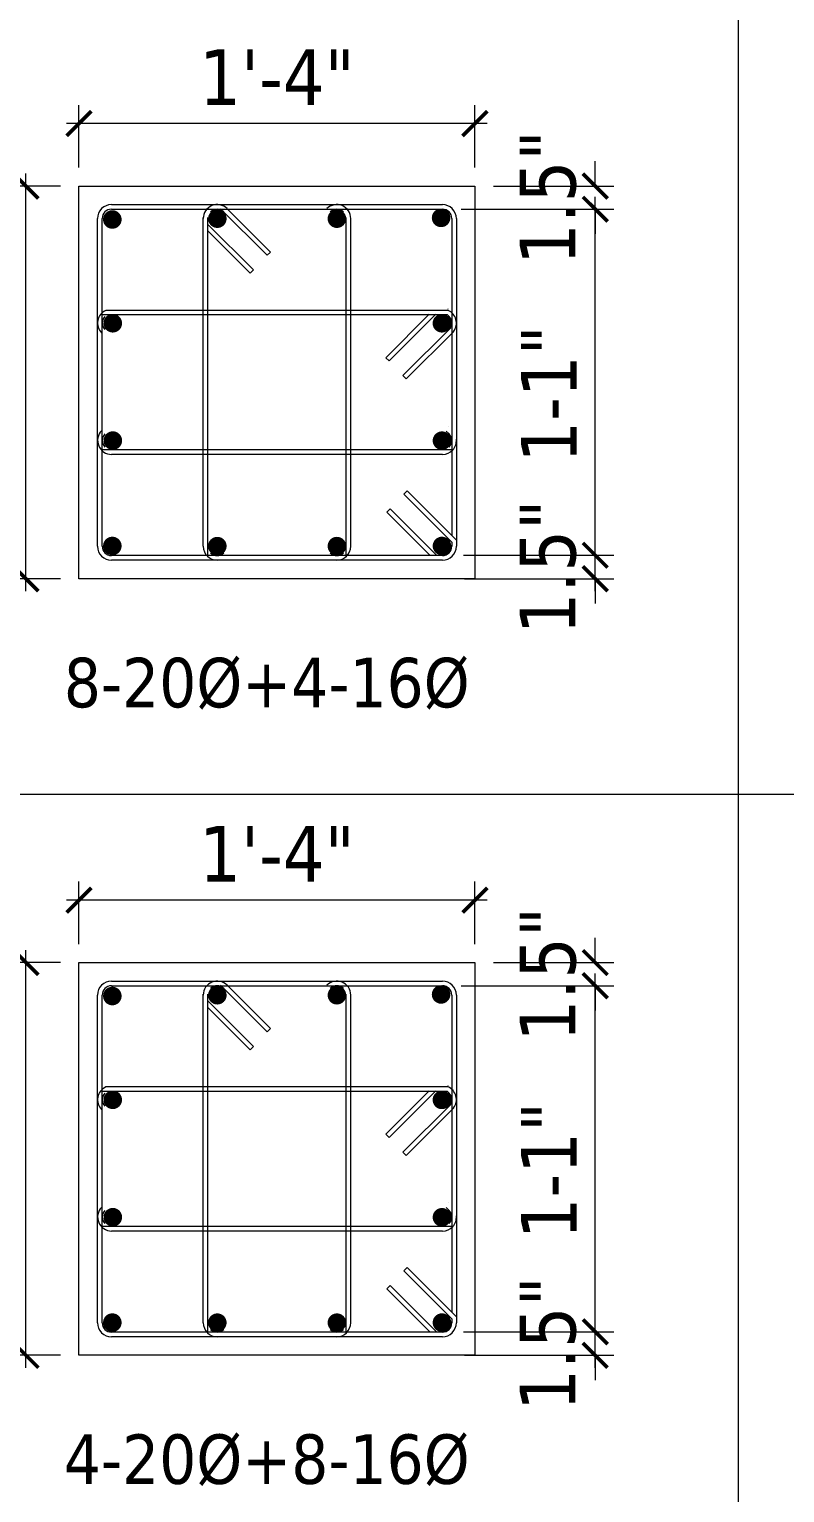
# Model space of a CAD drawing. Header units: inches. Extents: x 130993 to 274375, y -5108 to 103559.
# Drawn here: x 134606.3 to 134728.4, y 50478.9 to 50715.5 of the extents above; entities that cross this region are included whole.
import ezdxf

# ---------------------------------------------------------------- set-up
doc = ezdxf.new("R2010")
doc.units = ezdxf.units.IN
doc.header["$MEASUREMENT"] = 0
doc.header["$PDMODE"] = 2
doc.header["$PDSIZE"] = -3
for name, color, linetype, lineweight in [('DIMENSION', 142, 'Continuous', 20), ('HATCH', 9, 'Continuous', 9), ('PLAN Stairs', 156, 'Continuous', 25), ('TEXT', 181, 'Continuous', 13)]:
    doc.layers.add(name, color=color, linetype=linetype, lineweight=lineweight)
doc.layers.add('FRAME', color=7, linetype='Continuous')
doc.styles.add('ramon', font='arial.ttf', dxfattribs={"height": 7})
doc.styles.add('TAHOMA', font='tahoma.ttf', dxfattribs={"height": 9})
doc.dimstyles.new('1-2', dxfattribs={"dimscale": 0, "dimtxt": 8, "dimasz": 4, "dimexe": 3, "dimexo": 3, "dimgap": 3, "dimtad": 1, "dimdec": 0, "dimlfac": 0.25, "dimzin": 3, "dimdsep": 46, "dimlunit": 4, "dimtxsty": 'TAHOMA', "dimblk1": 'ARCHTICK', "dimblk2": 'ARCHTICK', "dimsah": 1, "dimcen": 0, "dimdle": 2, "dimclrd": 6, "dimclre": 6, "dimclrt": 7, "dimadec": 0, "dimazin": 0, "dimtfac": 0.333333, "dimtdec": 0, "dimtix": 1, "dimtofl": 0, "dimtmove": 0, "dimatfit": 2, "dimfxl": 1, "dimtolj": 1, "dimtzin": 0, "dimlwd": -1, "dimlwe": -1, "dimarcsym": 0})
doc.dimstyles.new('s4', dxfattribs={"dimtxt": 6, "dimasz": 2, "dimexe": 6, "dimexo": 18, "dimgap": 1.9375, "dimtad": 1, "dimdec": 0, "dimlfac": 0.5, "dimzin": 3, "dimdsep": 46, "dimlunit": 4, "dimtxsty": 'ramon', "dimblk": 'dot 2', "dimcen": 0.09375, "dimse1": 1, "dimse2": 1, "dimclrd": 1, "dimclre": 1, "dimclrt": 256, "dimadec": 0, "dimazin": 0, "dimtfac": 0.75, "dimtdec": 0, "dimtix": 1, "dimtmove": 1, "dimatfit": 3, "dimldrblk": 'DOT', "dimfxl": 1, "dimtolj": 1, "dimtzin": 0, "dimlwd": 9, "dimlwe": 9, "dimarcsym": 0})

# ---------------------------------------------------------------- blocks, each defined once
blk = doc.blocks.new('_ArchTick')
at = {"color": 0, "linetype": 'ByBlock', "const_width": 0.15}
blk.add_lwpolyline([(-0.5, -0.5), (0.5, 0.5)], dxfattribs=at)
blk = doc.blocks.new('*D1322')
at = {"layer": 'Defpoints', "color": 0, "ltscale": 10}
for p in [(134673.47, 50630.46), (134673.66, 50626.66), (134697.78, 50626.66)]:
    blk.add_point(p, dxfattribs=at)
at = {"layer": 'DIMENSION', "color": 6, "ltscale": 10}
for p, q in [((134697.78, 50630.46), (134697.78, 50634.46)), ((134676.47, 50630.46), (134700.78, 50630.46)), ((134676.66, 50626.66), (134700.78, 50626.66)), ((134697.78, 50626.66), (134697.78, 50622.66))]:
    blk.add_line(p, q, dxfattribs=at)
at = {"layer": 'DIMENSION', "color": 6, "ltscale": 10, "xscale": 4, "yscale": 4, "zscale": 4}
for p, rotation in [((134697.78, 50630.46), 270), ((134697.78, 50626.66), 90)]:
    blk.add_blockref('_ArchTick', p, dxfattribs=dict(at, rotation=rotation))
at = {"layer": 'DIMENSION', "color": 7, "ltscale": 10, "insert": (134690.17, 50628.56), "char_height": 9, "attachment_point": 5, "rotation": 90, "style": 'TAHOMA'}
blk.add_mtext('\\A1;1.5"', dxfattribs=at)
blk = doc.blocks.new('*D1323')
at = {"layer": 'Defpoints', "color": 0, "ltscale": 10}
for p in [(134678.33, 50690.16), (134697.78, 50690.16), (134673.08, 50686.41)]:
    blk.add_point(p, dxfattribs=at)
at = {"layer": 'DIMENSION', "color": 6, "ltscale": 10}
for p, q in [((134697.78, 50690.16), (134697.78, 50694.16)), ((134681.33, 50690.16), (134700.78, 50690.16)), ((134676.08, 50686.41), (134700.78, 50686.41)), ((134697.78, 50686.41), (134697.78, 50682.41))]:
    blk.add_line(p, q, dxfattribs=at)
at = {"layer": 'DIMENSION', "color": 6, "ltscale": 10, "xscale": 4, "yscale": 4, "zscale": 4}
for p, rotation in [((134697.78, 50690.16), 270), ((134697.78, 50686.41), 90)]:
    blk.add_blockref('_ArchTick', p, dxfattribs=dict(at, rotation=rotation))
at = {"layer": 'DIMENSION', "color": 7, "ltscale": 10, "insert": (134690.17, 50688.29), "char_height": 9, "attachment_point": 5, "rotation": 90, "style": 'TAHOMA'}
blk.add_mtext('\\A1;1.5"', dxfattribs=at)
blk = doc.blocks.new('*D1324')
at = {"layer": 'Defpoints', "color": 0, "ltscale": 10}
for p in [(134673.08, 50686.41), (134697.78, 50686.41), (134673.66, 50626.66)]:
    blk.add_point(p, dxfattribs=at)
at = {"layer": 'DIMENSION', "color": 6, "ltscale": 10}
for p, q in [((134697.78, 50624.66), (134697.78, 50688.41)), ((134676.08, 50686.41), (134700.78, 50686.41)), ((134676.66, 50626.66), (134700.78, 50626.66))]:
    blk.add_line(p, q, dxfattribs=at)
at = {"layer": 'DIMENSION', "color": 6, "ltscale": 10, "xscale": 4, "yscale": 4, "zscale": 4}
for p, rotation in [((134697.78, 50686.41), 90), ((134697.78, 50626.66), 270)]:
    blk.add_blockref('_ArchTick', p, dxfattribs=dict(at, rotation=rotation))
at = {"layer": 'DIMENSION', "color": 7, "ltscale": 10, "insert": (134690.26, 50656.54), "char_height": 9, "attachment_point": 5, "rotation": 90, "style": 'TAHOMA'}
blk.add_mtext('\\A1;1-1"', dxfattribs=at)
blk = doc.blocks.new('*D1325')
at = {"layer": 'Defpoints', "color": 0, "ltscale": 10}
for p in [(134605.76, 50690.16), (134614.33, 50690.16), (134614.33, 50626.66)]:
    blk.add_point(p, dxfattribs=at)
at = {"layer": 'DIMENSION', "color": 6, "ltscale": 10}
for p, q in [((134611.33, 50690.16), (134602.76, 50690.16)), ((134605.76, 50624.66), (134605.76, 50692.16)), ((134611.33, 50626.66), (134602.76, 50626.66))]:
    blk.add_line(p, q, dxfattribs=at)
at = {"layer": 'DIMENSION', "color": 6, "ltscale": 10, "xscale": 4, "yscale": 4, "zscale": 4}
for p, rotation in [((134605.76, 50690.16), 90), ((134605.76, 50626.66), 270)]:
    blk.add_blockref('_ArchTick', p, dxfattribs=dict(at, rotation=rotation))
at = {"layer": 'DIMENSION', "color": 7, "ltscale": 10, "insert": (134598.24, 50658.41), "char_height": 9, "attachment_point": 5, "rotation": 90, "style": 'TAHOMA'}
blk.add_mtext('\\A1;1\'-4"', dxfattribs=at)
blk = doc.blocks.new('*D1326')
at = {"layer": 'Defpoints', "color": 0, "ltscale": 10}
for p in [(134614.33, 50700.26), (134614.33, 50690.16), (134678.33, 50690.16)]:
    blk.add_point(p, dxfattribs=at)
at = {"layer": 'DIMENSION', "color": 6, "ltscale": 10}
for p, q in [((134614.33, 50693.16), (134614.33, 50703.26)), ((134678.33, 50693.16), (134678.33, 50703.26)), ((134680.33, 50700.26), (134612.33, 50700.26))]:
    blk.add_line(p, q, dxfattribs=at)
at = {"layer": 'DIMENSION', "color": 6, "ltscale": 10, "xscale": 4, "yscale": 4, "zscale": 4, "rotation": 180}
blk.add_blockref('_ArchTick', (134614.33, 50700.26), dxfattribs=at)
at = {"layer": 'DIMENSION', "color": 6, "ltscale": 10, "xscale": 4, "yscale": 4, "zscale": 4}
blk.add_blockref('_ArchTick', (134678.33, 50700.26), dxfattribs=at)
at = {"layer": 'DIMENSION', "color": 7, "ltscale": 10, "insert": (134646.33, 50707.77), "char_height": 9, "attachment_point": 5, "style": 'TAHOMA'}
blk.add_mtext('\\A1;1\'-4"', dxfattribs=at)
blk = doc.blocks.new('dot1')
at = {"layer": 'HATCH'}
h = blk.add_hatch(color=256, dxfattribs=at)
edge = h.paths.add_edge_path()
edge.add_arc((0, 0), 1, 0, 360)
for p, q in [((0, 3), (0, -3)), ((3, 0), (-3, 0))]:
    blk.add_line(p, q, dxfattribs=at)
blk.add_circle((0, 0), 1, dxfattribs=at)
blk = doc.blocks.new('dot 2')
at = {"layer": 'HATCH', "xscale": 0.5, "yscale": 0.5, "zscale": 0.5}
blk.add_blockref('dot1', (0, 0), dxfattribs=at)
blk = doc.blocks.new('*D2860')
at = {"layer": 'Defpoints', "color": 0, "ltscale": 10}
for p in [(134673.47, 50504.9), (134673.66, 50501.1), (134697.78, 50501.1)]:
    blk.add_point(p, dxfattribs=at)
at = {"layer": 'Defpoints', "color": 0}
for p in [(147451.66, 49775.55), (147560.41, 49775.55), (147560.41, 49697.9)]:
    blk.add_point(p, dxfattribs=at)
at = {"layer": 'DIMENSION', "color": 6, "ltscale": 10}
for p, q in [((134697.78, 50504.9), (134697.78, 50508.9)), ((134676.47, 50504.9), (134700.78, 50504.9)), ((134676.66, 50501.1), (134700.78, 50501.1)), ((134697.78, 50501.1), (134697.78, 50497.1))]:
    blk.add_line(p, q, dxfattribs=at)
at = {"layer": 'PLAN Stairs', "color": 1, "lineweight": 9}
blk.add_line((147453.66, 49697.9), (147558.41, 49697.9), dxfattribs=at)
at = {"layer": 'DIMENSION', "color": 6, "ltscale": 10, "xscale": 4, "yscale": 4, "zscale": 4}
for p, rotation in [((134697.78, 50504.9), 270), ((134697.78, 50501.1), 90)]:
    blk.add_blockref('_ArchTick', p, dxfattribs=dict(at, rotation=rotation))
at = {"layer": 'PLAN Stairs', "color": 1, "lineweight": 9, "xscale": 2, "yscale": 2, "zscale": 2, "rotation": 180}
blk.add_blockref('dot 2', (147451.66, 49697.9), dxfattribs=at)
at = {"layer": 'PLAN Stairs', "color": 1, "lineweight": 9, "xscale": 2, "yscale": 2, "zscale": 2}
blk.add_blockref('dot 2', (147560.41, 49697.9), dxfattribs=at)
at = {"layer": 'DIMENSION', "color": 7, "ltscale": 10, "insert": (134690.17, 50503), "char_height": 9, "attachment_point": 5, "rotation": 90, "style": 'TAHOMA'}
blk.add_mtext('\\A1;1.5"', dxfattribs=at)
at = {"layer": 'PLAN Stairs', "insert": (147501.03, 49704.49), "char_height": 7, "attachment_point": 5, "style": 'ramon'}
blk.add_mtext('\\A1;{\\fArial Baltic|b0|i0|c186|p34;2L-}10{\\fArial Baltic|b0|i0|c186|p34;%%C@6"c/c}', dxfattribs=at)
blk = doc.blocks.new('_Dot')
at = {"color": 0, "linetype": 'ByBlock', "lineweight": -2}
blk.add_line((-0.5, 0), (-1, 0), dxfattribs=at)
at = {"color": 0, "linetype": 'ByBlock', "const_width": 0.5}
blk.add_lwpolyline([(-0.25, 0, 1), (0.25, 0, 1)], format="xyb", close=True, dxfattribs=at)
blk = doc.blocks.new('*D2861')
at = {"layer": 'Defpoints', "color": 0, "ltscale": 10}
for p in [(134678.33, 50564.6), (134697.78, 50564.6), (134673.08, 50560.85)]:
    blk.add_point(p, dxfattribs=at)
at = {"layer": 'Defpoints', "color": 0}
for p in [(147346.82, 49777.66), (147451.66, 49775.55), (147346.82, 49697.9)]:
    blk.add_point(p, dxfattribs=at)
at = {"layer": 'DIMENSION', "color": 6, "ltscale": 10}
for p, q in [((134697.78, 50564.6), (134697.78, 50568.6)), ((134681.33, 50564.6), (134700.78, 50564.6)), ((134676.08, 50560.85), (134700.78, 50560.85)), ((134697.78, 50560.85), (134697.78, 50556.85))]:
    blk.add_line(p, q, dxfattribs=at)
at = {"layer": 'PLAN Stairs', "color": 1, "lineweight": 9}
blk.add_line((147449.66, 49697.9), (147348.82, 49697.9), dxfattribs=at)
at = {"layer": 'DIMENSION', "color": 6, "ltscale": 10, "xscale": 4, "yscale": 4, "zscale": 4}
for p, rotation in [((134697.78, 50564.6), 270), ((134697.78, 50560.85), 90)]:
    blk.add_blockref('_ArchTick', p, dxfattribs=dict(at, rotation=rotation))
at = {"layer": 'PLAN Stairs', "color": 1, "lineweight": 9, "xscale": 2, "yscale": 2, "zscale": 2, "rotation": 180}
blk.add_blockref('dot 2', (147346.82, 49697.9), dxfattribs=at)
at = {"layer": 'PLAN Stairs', "color": 1, "lineweight": 9, "xscale": 2, "yscale": 2, "zscale": 2}
blk.add_blockref('dot 2', (147451.66, 49697.9), dxfattribs=at)
at = {"layer": 'DIMENSION', "color": 7, "ltscale": 10, "insert": (134690.17, 50562.72), "char_height": 9, "attachment_point": 5, "rotation": 90, "style": 'TAHOMA'}
blk.add_mtext('\\A1;1.5"', dxfattribs=at)
at = {"layer": 'PLAN Stairs', "insert": (147389.24, 49704.49), "char_height": 7, "attachment_point": 5, "style": 'ramon'}
blk.add_mtext('\\A1;{\\fArial Baltic|b0|i0|c186|p34;2L-}10{\\fArial Baltic|b0|i0|c186|p34;%%C@4"c/c}', dxfattribs=at)
blk = doc.blocks.new('*D2862')
at = {"layer": 'Defpoints', "color": 0, "ltscale": 10}
for p in [(134673.08, 50560.85), (134697.78, 50560.85), (134673.66, 50501.1)]:
    blk.add_point(p, dxfattribs=at)
at = {"layer": 'Defpoints', "color": 0}
for p in [(147116.07, 49776.24), (147015.23, 49739.54), (147116.07, 49698.58)]:
    blk.add_point(p, dxfattribs=at)
at = {"layer": 'DIMENSION', "color": 6, "ltscale": 10}
for p, q in [((134697.78, 50499.1), (134697.78, 50562.85)), ((134676.08, 50560.85), (134700.78, 50560.85)), ((134676.66, 50501.1), (134700.78, 50501.1))]:
    blk.add_line(p, q, dxfattribs=at)
at = {"layer": 'PLAN Stairs', "color": 1, "lineweight": 9}
blk.add_line((147017.23, 49698.58), (147114.07, 49698.58), dxfattribs=at)
at = {"layer": 'DIMENSION', "color": 6, "ltscale": 10, "xscale": 4, "yscale": 4, "zscale": 4}
for p, rotation in [((134697.78, 50560.85), 90), ((134697.78, 50501.1), 270)]:
    blk.add_blockref('_ArchTick', p, dxfattribs=dict(at, rotation=rotation))
at = {"layer": 'PLAN Stairs', "color": 1, "lineweight": 9, "xscale": 2, "yscale": 2, "zscale": 2, "rotation": 180}
blk.add_blockref('dot 2', (147015.23, 49698.58), dxfattribs=at)
at = {"layer": 'PLAN Stairs', "color": 1, "lineweight": 9, "xscale": 2, "yscale": 2, "zscale": 2}
blk.add_blockref('dot 2', (147116.07, 49698.58), dxfattribs=at)
at = {"layer": 'DIMENSION', "color": 7, "ltscale": 10, "insert": (134690.26, 50530.97), "char_height": 9, "attachment_point": 5, "rotation": 90, "style": 'TAHOMA'}
blk.add_mtext('\\A1;1-1"', dxfattribs=at)
at = {"layer": 'PLAN Stairs', "insert": (147068.65, 49705.17), "char_height": 7, "attachment_point": 5, "style": 'ramon'}
blk.add_mtext('\\A1;{\\fArial Baltic|b0|i0|c186|p34;2L-}10{\\fArial Baltic|b0|i0|c186|p34;%%C@4"c/c}', dxfattribs=at)
blk = doc.blocks.new('*D2863')
at = {"layer": 'Defpoints', "color": 0, "ltscale": 10}
for p in [(134605.76, 50564.6), (134614.33, 50564.6), (134614.33, 50501.1)]:
    blk.add_point(p, dxfattribs=at)
at = {"layer": 'Defpoints', "color": 0}
for p in [(147116.07, 49776.24), (147218.82, 49776.24), (147116.07, 49698.58)]:
    blk.add_point(p, dxfattribs=at)
at = {"layer": 'DIMENSION', "color": 6, "ltscale": 10}
for p, q in [((134611.33, 50564.6), (134602.76, 50564.6)), ((134605.76, 50499.1), (134605.76, 50566.6)), ((134611.33, 50501.1), (134602.76, 50501.1))]:
    blk.add_line(p, q, dxfattribs=at)
at = {"layer": 'PLAN Stairs', "color": 1, "lineweight": 9}
blk.add_line((147216.82, 49698.58), (147118.07, 49698.58), dxfattribs=at)
at = {"layer": 'DIMENSION', "color": 6, "ltscale": 10, "xscale": 4, "yscale": 4, "zscale": 4}
for p, rotation in [((134605.76, 50564.6), 90), ((134605.76, 50501.1), 270)]:
    blk.add_blockref('_ArchTick', p, dxfattribs=dict(at, rotation=rotation))
at = {"layer": 'PLAN Stairs', "color": 1, "lineweight": 9, "xscale": 2, "yscale": 2, "zscale": 2, "rotation": 180}
blk.add_blockref('dot 2', (147116.07, 49698.58), dxfattribs=at)
at = {"layer": 'PLAN Stairs', "color": 1, "lineweight": 9, "xscale": 2, "yscale": 2, "zscale": 2}
blk.add_blockref('dot 2', (147218.82, 49698.58), dxfattribs=at)
at = {"layer": 'DIMENSION', "color": 7, "ltscale": 10, "insert": (134598.24, 50532.85), "char_height": 9, "attachment_point": 5, "rotation": 90, "style": 'TAHOMA'}
blk.add_mtext('\\A1;1\'-4"', dxfattribs=at)
at = {"layer": 'PLAN Stairs', "insert": (147171.44, 49705.17), "char_height": 7, "attachment_point": 5, "style": 'ramon'}
blk.add_mtext('\\A1;{\\fArial Baltic|b0|i0|c186|p34;2L-}10{\\fArial Baltic|b0|i0|c186|p34;%%C@6"c/c}', dxfattribs=at)
blk = doc.blocks.new('*D2864')
at = {"layer": 'Defpoints', "color": 0, "ltscale": 10}
for p in [(134614.33, 50574.69), (134614.33, 50564.6), (134678.33, 50564.6)]:
    blk.add_point(p, dxfattribs=at)
at = {"layer": 'Defpoints', "color": 0}
for p in [(147319.66, 49778.34), (147218.82, 49776.24), (147319.66, 49698.58)]:
    blk.add_point(p, dxfattribs=at)
at = {"layer": 'DIMENSION', "color": 6, "ltscale": 10}
for p, q in [((134614.33, 50567.6), (134614.33, 50577.69)), ((134678.33, 50567.6), (134678.33, 50577.69)), ((134680.33, 50574.69), (134612.33, 50574.69))]:
    blk.add_line(p, q, dxfattribs=at)
at = {"layer": 'PLAN Stairs', "color": 1, "lineweight": 9}
blk.add_line((147220.82, 49698.58), (147317.66, 49698.58), dxfattribs=at)
at = {"layer": 'DIMENSION', "color": 6, "ltscale": 10, "xscale": 4, "yscale": 4, "zscale": 4, "rotation": 180}
blk.add_blockref('_ArchTick', (134614.33, 50574.69), dxfattribs=at)
at = {"layer": 'DIMENSION', "color": 6, "ltscale": 10, "xscale": 4, "yscale": 4, "zscale": 4}
blk.add_blockref('_ArchTick', (134678.33, 50574.69), dxfattribs=at)
at = {"layer": 'PLAN Stairs', "color": 1, "lineweight": 9, "xscale": 2, "yscale": 2, "zscale": 2, "rotation": 180}
blk.add_blockref('dot 2', (147218.82, 49698.58), dxfattribs=at)
at = {"layer": 'PLAN Stairs', "color": 1, "lineweight": 9, "xscale": 2, "yscale": 2, "zscale": 2}
blk.add_blockref('dot 2', (147319.66, 49698.58), dxfattribs=at)
at = {"layer": 'DIMENSION', "color": 7, "ltscale": 10, "insert": (134646.33, 50582.21), "char_height": 9, "attachment_point": 5, "style": 'TAHOMA'}
blk.add_mtext('\\A1;1\'-4"', dxfattribs=at)
at = {"layer": 'PLAN Stairs', "insert": (147271.24, 49705.17), "char_height": 7, "attachment_point": 5, "style": 'ramon'}
blk.add_mtext('\\A1;{\\fArial Baltic|b0|i0|c186|p34;2L-}10{\\fArial Baltic|b0|i0|c186|p34;%%C@4"c/c}', dxfattribs=at)

msp = doc.modelspace()

# ---------------------------------------------------------------- linework, layer by layer
at = {"layer": 'DIMENSION', "lineweight": 15}
for points in [[(134678.33, 50690.16), (134678.33, 50626.66), (134614.33, 50626.66), (134614.33, 50690.16)], [(134678.33, 50564.6), (134678.33, 50501.1), (134614.33, 50501.1), (134614.33, 50564.6)]]:
    msp.add_lwpolyline(points, close=True, dxfattribs=at)
at = {"layer": 'FRAME', "color": 5, "linetype": 'Continuous', "lineweight": 20}
for p, q in [((134720.89, 50898.12), (134720.89, 50215.08)), ((134998.18, 50591.77), (134352.16, 50591.77)), ((135276.85, 50591.77), (134352.16, 50591.77))]:
    msp.add_line(p, q, dxfattribs=at)
at = {"layer": 'HATCH', "lineweight": 5, "ltscale": 50}
for p, q in [((134619.58, 50687.16), (134673.08, 50687.16)), ((134619.58, 50686.41), (134673.08, 50686.41)), ((134644.74, 50678.96), (134637.2, 50686.5)), ((134645.27, 50679.49), (134638.26, 50686.5)), ((134617.33, 50631.91), (134617.33, 50684.91)), ((134618.08, 50631.91), (134618.08, 50684.91)), ((134634.42, 50631.91), (134634.42, 50685.05)), ((134635.17, 50630.41), (134635.17, 50685.05)), ((134642.52, 50676.6), (134635.17, 50683.95)), ((134641.99, 50676.07), (134635.17, 50682.89)), ((134657.5, 50630.24), (134657.5, 50685.05)), ((134658.25, 50631.91), (134658.25, 50684.91)), ((134674.58, 50684.91), (134674.58, 50633.64)), ((134675.33, 50684.91), (134675.33, 50631.91)), ((134645.27, 50679.49), (134644.74, 50678.96)), ((134642.52, 50676.6), (134641.99, 50676.07)), ((134673.89, 50669.31), (134618.08, 50669.31)), ((134673.99, 50670.06), (134618.68, 50670.06)), ((134663.93, 50662.4), (134670.94, 50669.42)), ((134664.46, 50661.87), (134672, 50669.42)), ((134673.89, 50669.31), (134674.14, 50669.06)), ((134673.97, 50670.28), (134673.98, 50670.28)), ((134666.68, 50659.51), (134674.42, 50667.24)), ((134667.21, 50658.98), (134674.9, 50666.66)), ((134663.93, 50662.4), (134664.46, 50661.87)), ((134666.68, 50659.51), (134667.21, 50658.98)), ((134673.68, 50650.55), (134674.15, 50650.08)), ((134673.98, 50651.3), (134673.99, 50651.3)), ((134674.58, 50647.52), (134618.08, 50647.52)), ((134673.09, 50646.77), (134619.59, 50646.77)), ((134666.85, 50640.32), (134667.38, 50640.85)), ((134666.85, 50640.32), (134674.58, 50632.58)), ((134667.38, 50640.85), (134675.33, 50632.89)), ((134664.1, 50637.42), (134664.63, 50637.95)), ((134664.63, 50637.95), (134672.17, 50630.41)), ((134664.1, 50637.42), (134671.11, 50630.41)), ((134674.58, 50632.58), (134674.58, 50631.91)), ((134673.08, 50630.41), (134619.58, 50630.41)), ((134673.08, 50629.66), (134619.58, 50629.66)), ((134619.58, 50561.6), (134673.08, 50561.6)), ((134619.58, 50560.85), (134673.08, 50560.85)), ((134644.74, 50553.4), (134637.2, 50560.94)), ((134645.27, 50553.93), (134638.26, 50560.94)), ((134617.33, 50506.35), (134617.33, 50559.35)), ((134618.08, 50506.35), (134618.08, 50559.35)), ((134634.42, 50506.35), (134634.42, 50559.48)), ((134635.17, 50504.85), (134635.17, 50559.48)), ((134642.52, 50551.03), (134635.17, 50558.39)), ((134657.5, 50504.67), (134657.5, 50559.48)), ((134658.25, 50506.35), (134658.25, 50559.35)), ((134674.58, 50559.35), (134674.58, 50508.08)), ((134675.33, 50559.35), (134675.33, 50506.35)), ((134641.99, 50550.5), (134635.17, 50557.33)), ((134645.27, 50553.93), (134644.74, 50553.4)), ((134642.52, 50551.03), (134641.99, 50550.5)), ((134673.89, 50543.74), (134618.08, 50543.74)), ((134673.99, 50544.49), (134618.68, 50544.49)), ((134663.93, 50536.84), (134670.94, 50543.85)), ((134664.46, 50536.31), (134672, 50543.85)), ((134673.89, 50543.74), (134674.14, 50543.49)), ((134673.97, 50544.72), (134673.98, 50544.72)), ((134666.68, 50533.94), (134674.42, 50541.68)), ((134667.21, 50533.41), (134674.9, 50541.1)), ((134663.93, 50536.84), (134664.46, 50536.31)), ((134666.68, 50533.94), (134667.21, 50533.41)), ((134673.68, 50524.99), (134674.15, 50524.51)), ((134673.98, 50525.74), (134673.99, 50525.74)), ((134674.58, 50521.95), (134618.08, 50521.95)), ((134673.09, 50521.2), (134619.59, 50521.2)), ((134666.85, 50514.75), (134667.38, 50515.29)), ((134667.38, 50515.29), (134675.33, 50507.33)), ((134664.1, 50511.86), (134664.63, 50512.39)), ((134664.63, 50512.39), (134672.17, 50504.85)), ((134666.85, 50514.75), (134674.58, 50507.02)), ((134664.1, 50511.86), (134671.11, 50504.85)), ((134674.58, 50507.02), (134674.58, 50506.35)), ((134673.08, 50504.85), (134619.58, 50504.85)), ((134673.08, 50504.1), (134619.58, 50504.1))]:
    msp.add_line(p, q, dxfattribs=at)
at = {"layer": 'HATCH', "lineweight": 5, "ltscale": 50, "const_width": 1.5}
for points in [[(134619.72, 50685.5, 1), (134619.72, 50684, 1)], [(134636.69, 50685.63, 1), (134636.69, 50684.13, 1)], [(134656.02, 50685.63, 1), (134656.02, 50684.13, 1)], [(134672.86, 50685.76, 1), (134672.86, 50684.26, 1)], [(134619.26, 50668.51, 1), (134620.32, 50667.44, 1)], [(134672.46, 50668.5, 1), (134673.52, 50667.44, 1)], [(134619.27, 50649.53, 1), (134620.33, 50648.47, 1)], [(134672.47, 50649.52, 1), (134673.53, 50648.46, 1)], [(134619.72, 50632.71, 1), (134619.72, 50631.21, 1)], [(134636.69, 50631.19, -1), (134636.69, 50632.69, -1)], [(134656.02, 50631.19, -1), (134656.02, 50632.69, -1)], [(134673, 50632.71, 1), (134673, 50631.21, 1)], [(134619.72, 50559.94, 1), (134619.72, 50558.44, 1)], [(134636.69, 50560.07, 1), (134636.69, 50558.57, 1)], [(134656.02, 50560.07, 1), (134656.02, 50558.57, 1)], [(134672.86, 50560.2, 1), (134672.86, 50558.7, 1)], [(134619.26, 50542.94, 1), (134620.32, 50541.88, 1)], [(134672.46, 50542.93, 1), (134673.52, 50541.87, 1)], [(134619.27, 50523.96, 1), (134620.33, 50522.9, 1)], [(134672.47, 50523.95, 1), (134673.53, 50522.89, 1)], [(134619.72, 50507.14, 1), (134619.72, 50505.64, 1)], [(134636.69, 50505.63, -1), (134636.69, 50507.13, -1)], [(134656.02, 50505.63, -1), (134656.02, 50507.13, -1)], [(134673, 50507.14, 1), (134673, 50505.64, 1)]]:
    msp.add_lwpolyline(points, format="xyb", close=True, dxfattribs=at)
at = {"layer": 'HATCH', "lineweight": 5, "ltscale": 50}
for centre, radius, start, end in [((134619.58, 50684.91), 2.25, 90, 180), ((134619.58, 50684.91), 1.5, 90, 180), ((134636.67, 50684.91), 2.25, 45, 180), ((134636.67, 50684.91), 1.5, 45, 135), ((134656, 50684.91), 2.25, 0, 135), ((134656, 50684.91), 1.5, 45, 135), ((134673.08, 50684.91), 2.25, 0, 90), ((134673.08, 50684.91), 1.5, 0, 90), ((134619.58, 50668), 2.25, 113.6484, 225), ((134619.58, 50668), 1.5, 135, 225), ((134673.08, 50668), 2.25, 323.6257, 66.3516), ((134673.08, 50668), 1.5, 315, 45), ((134619.59, 50649.02), 2.25, 135, 270), ((134619.59, 50649.02), 1.5, 135, 225), ((134673.09, 50649.02), 1.5, 315, 45), ((134673.09, 50649.02), 2.25, 270, 4.8171), ((134619.58, 50631.91), 2.25, 180, 270), ((134619.58, 50631.91), 1.5, 180, 270), ((134636.67, 50631.91), 2.25, 180, 270), ((134636.67, 50631.91), 1.5, 225, 315), ((134656, 50631.91), 1.5, 225, 315), ((134656, 50631.91), 2.25, 270, 0), ((134673.08, 50631.91), 2.25, 270, 0), ((134673.08, 50631.91), 1.5, 270, 0), ((134619.58, 50559.35), 2.25, 90, 180), ((134619.58, 50559.35), 1.5, 90, 180), ((134636.67, 50559.35), 2.25, 45, 180), ((134636.67, 50559.35), 1.5, 45, 135), ((134656, 50559.35), 2.25, 0, 135), ((134656, 50559.35), 1.5, 45, 135), ((134673.08, 50559.35), 2.25, 0, 90), ((134673.08, 50559.35), 1.5, 0, 90), ((134619.58, 50542.43), 2.25, 113.6484, 225), ((134619.58, 50542.43), 1.5, 135, 225), ((134673.08, 50542.43), 2.25, 323.6257, 66.3516), ((134673.08, 50542.43), 1.5, 315, 45), ((134619.59, 50523.45), 2.25, 135, 270), ((134619.59, 50523.45), 1.5, 135, 225), ((134673.09, 50523.45), 1.5, 315, 45), ((134673.09, 50523.45), 2.25, 270, 4.8171), ((134619.58, 50506.35), 2.25, 180, 270), ((134619.58, 50506.35), 1.5, 180, 270), ((134636.67, 50506.35), 2.25, 180, 270), ((134656, 50506.35), 2.25, 270, 0), ((134673.08, 50506.35), 2.25, 270, 0), ((134673.08, 50506.35), 1.5, 270, 0), ((134636.67, 50506.35), 1.5, 225, 315), ((134656, 50506.35), 1.5, 225, 315)]:
    msp.add_arc(centre, radius, start, end, dxfattribs=at)

# ---------------------------------------------------------------- texts
at = {"layer": 'TEXT', "linetype": 'Continuous', "char_height": 8, "attachment_point": 4, "style": 'TAHOMA'}
for s, insert in [('8-20%%C+4-16%%C', (134611.88, 50609.69)), ('4-20%%C+8-16%%C', (134611.88, 50484.13))]:
    msp.add_mtext(s, dxfattribs=dict(at, insert=insert))

# ---------------------------------------------------------------- dimensions: what is measured, and where the dimension line sits
at = {"layer": 'DIMENSION', "ltscale": 10}
for base, p1, p2, picture, middle in [((134614.33, 50700.26), (134678.33, 50690.16), (134614.33, 50690.16), '*D1326', (134646.33, 50707.77)), ((134614.33, 50574.69), (134678.33, 50564.6), (134614.33, 50564.6), '*D2864', (134646.33, 50582.21))]:
    dim = msp.add_linear_dim(base=base, p1=p1, p2=p2, dimstyle='1-2', override={"dimscale": 1}, dxfattribs=at)
    dim.commit()
    dim.dimension.update_dxf_attribs({"geometry": picture, "text_midpoint": middle})
for base, p1, p2, text, picture, middle in [((134697.78, 50690.16), (134673.08, 50686.41), (134678.33, 50690.16), '1.5"', '*D1323', (134690.17, 50688.29)), ((134697.78, 50686.41), (134673.66, 50626.66), (134673.08, 50686.41), '1-1"', '*D1324', (134690.26, 50656.54)), ((134697.78, 50626.66), (134673.47, 50630.46), (134673.66, 50626.66), '1.5"', '*D1322', (134690.17, 50628.56)), ((134697.78, 50564.6), (134673.08, 50560.85), (134678.33, 50564.6), '1.5"', '*D2861', (134690.17, 50562.72)), ((134697.78, 50560.85), (134673.66, 50501.1), (134673.08, 50560.85), '1-1"', '*D2862', (134690.26, 50530.97)), ((134697.78, 50501.1), (134673.47, 50504.9), (134673.66, 50501.1), '1.5"', '*D2860', (134690.17, 50503))]:
    dim = msp.add_linear_dim(base=base, p1=p1, p2=p2, angle=270, text=text, dimstyle='1-2', override={"dimscale": 1}, dxfattribs=at)
    dim.commit()
    dim.dimension.update_dxf_attribs({"geometry": picture, "text_midpoint": middle})
for base, p1, p2, picture, middle in [((134605.76, 50690.16), (134614.33, 50626.66), (134614.33, 50690.16), '*D1325', (134598.24, 50658.41)), ((134605.76, 50564.6), (134614.33, 50501.1), (134614.33, 50564.6), '*D2863', (134598.24, 50532.85))]:
    dim = msp.add_linear_dim(base=base, p1=p1, p2=p2, angle=90, dimstyle='1-2', override={"dimscale": 1}, dxfattribs=at)
    dim.commit()
    dim.dimension.update_dxf_attribs({"geometry": picture, "text_midpoint": middle})
at = {"layer": 'PLAN Stairs'}
for base, p1, p2, text, picture, middle in [((147319.66, 49698.58), (147218.82, 49776.24), (147319.66, 49778.34), '{\\fArial Baltic|b0|i0|c186|p34;2L-}10{\\fArial Baltic|b0|i0|c186|p34;%%C@4"c/c}', '*D2864', (147271.24, 49698.58)), ((147116.07, 49698.58), (147218.82, 49776.24), (147116.07, 49776.24), '{\\fArial Baltic|b0|i0|c186|p34;2L-}10{\\fArial Baltic|b0|i0|c186|p34;%%C@6"c/c}', '*D2863', (147171.44, 49698.58)), ((147116.07, 49698.58), (147015.23, 49739.54), (147116.07, 49776.24), '{\\fArial Baltic|b0|i0|c186|p34;2L-}10{\\fArial Baltic|b0|i0|c186|p34;%%C@4"c/c}', '*D2862', (147068.65, 49698.58))]:
    dim = msp.add_linear_dim(base=base, p1=p1, p2=p2, text=text, dimstyle='s4', dxfattribs=at)
    dim.commit()
    dim.dimension.update_dxf_attribs({"geometry": picture, "text_midpoint": middle, "dimtype": 160})
for base, p2, text, picture, middle in [((147346.82, 49697.9), (147346.82, 49777.66), '{\\fArial Baltic|b0|i0|c186|p34;2L-}10{\\fArial Baltic|b0|i0|c186|p34;%%C@4"c/c}', '*D2861', (147389.24, 49697.9)), ((147560.41, 49697.9), (147560.41, 49775.55), '{\\fArial Baltic|b0|i0|c186|p34;2L-}10{\\fArial Baltic|b0|i0|c186|p34;%%C@6"c/c}', '*D2860', (147501.03, 49697.9))]:
    dim = msp.add_linear_dim(base=base, p1=(147451.66, 49775.55), p2=p2, angle=180, text=text, dimstyle='s4', dxfattribs=at)
    dim.commit()
    dim.dimension.update_dxf_attribs({"geometry": picture, "text_midpoint": middle, "dimtype": 160})

doc.saveas('drawing.dxf')
